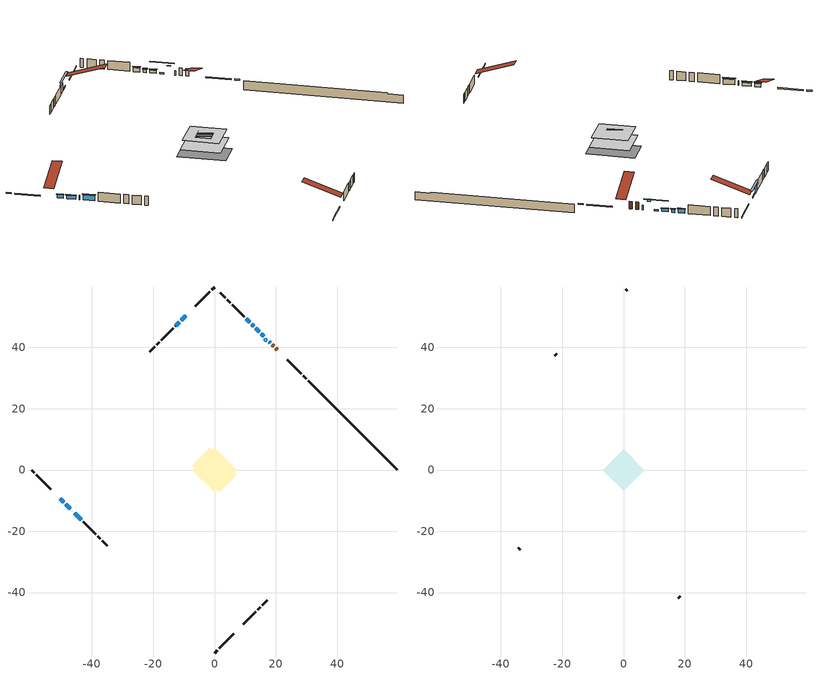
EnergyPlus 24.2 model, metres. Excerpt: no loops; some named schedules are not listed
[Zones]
conditioned space
 floor adiabatic (AdiabaticFloorConstruction): -7.29,0 0,7.29 7.29,0 0,-7.29 z0.61
 floor foundation (Slab1 construction): -7.29,1.62 -1.62,7.29 7.29,-1.62 1.62,-7.29 z-1.83
 wall outside (RimJoist1 construction): 0,-59.74 0.97,-58.77 / -59.74,0 -58.77,-0.97 / 0,59.74 -0.97,58.77 / 29.91,29.83 28.94,30.8 z0.61:0.91
 wall outside (RimJoist2 construction): 1.63,-58.11 6.24,-53.5 / -58.11,-1.63 -53.5,-6.24 / -1.63,58.11 -6.24,53.5 / 28.28,31.45 23.68,36.06 z0.61:0.91
 wall outside (AdiabaticWallConstruction 1): 20.5,39.24 20,39.74 / 19.34,40.4 18.77,40.96 z0.61:2.64
 wall outside (AdiabaticWallConstruction): 18.12,41.62 17.94,41.8 / -46.35,-13.38 -46.28,-13.45 z0.61:1.83; 16,43.74 15.24,44.49 / -9.41,50.32 -10.93,48.81 z0.61:1.02; 14.59,45.15 13.44,46.3 z0.61:1.42; 12.78,46.95 12.21,47.53 z0.61:1.43; 11.55,48.19 10.4,49.34 z0.61:1.73; -11.58,48.16 -12.73,47.01 z0.61:2.64; -50.32,-9.41 -49.28,-10.46 / -48.63,-11.11 -47.01,-12.73 z0.61:1.53; -45.63,-14.11 -43.47,-16.27 z0.61:2.08
 wall outside (Wall1 construction): 9.41,-50.32 13.42,-46.32 / -42.82,-16.92 -38.82,-20.92 / -13.39,46.35 -17.39,42.35 / 9.75,49.99 5.74,53.99 z0.61:3.05
 wall outside (Wall2 construction): 14.07,-45.67 14.92,-44.82 / -38.16,-21.58 -37.31,-22.42 / -18.05,41.69 -18.89,40.85 / 5.09,54.65 4.24,55.5 z0.61:3.05
 wall outside (Wall3 construction): 15.57,-44.16 17.23,-42.51 / -36.66,-23.08 -35,-24.74 / -19.55,40.19 -21.2,38.54 / 3.59,56.15 1.93,57.81 z0.61:3.05
 wall foundation (FoundationWall1 construction): 30.57,29.17,-1.83 30.57,29.17,0.61 56.82,2.92,0.61 56.82,2.92,0.3 59.74,0,0.3 59.74,0,-1.83
 window (WindowConstruction 7): 18.12,41.62 17.94,41.8 z0.61:1.83
 window (WindowConstruction 9): 16,43.74 15.25,44.49 z0.61:1.02
 window (WindowConstruction 10): -9.41,50.32 -10.93,48.81 z0.61:1.02
 window (WindowConstruction): 14.59,45.15 13.44,46.3 z0.61:1.42
 window (WindowConstruction 1): 12.78,46.96 12.21,47.53 z0.61:1.42
 window (WindowConstruction 2): 11.55,48.19 10.4,49.34 z0.61:1.73
 window (WindowConstruction 3): -11.58,48.16 -12.73,47.01 z0.61:2.64
 window (WindowConstruction 4): -50.32,-9.41 -49.28,-10.46 z0.61:1.52
 window (WindowConstruction 5): -48.63,-11.11 -47.01,-12.73 z0.61:1.52
 window (WindowConstruction 8): -46.35,-13.39 -46.29,-13.45 z0.61:1.83
 window (WindowConstruction 6): -45.63,-14.11 -43.47,-16.26 z0.61:2.08
 door (Door): 20.5,39.24 20,39.74 z0.61:2.64
 door (Door 1): 19.34,40.4 18.78,40.96 z0.61:2.64
 ceiling adiabatic (AdiabaticFloorConstruction): 0,-7.29 7.29,0 0,7.29 -7.29,0 z0.61
 roof outside (AdiabaticRoofConstruction): 16.66,43.08,3.05 16.07,42.49,3.33 16.69,41.86,3.33 17.28,42.46,3.05
 skylight (SkylightConstruction): 16.66,43.08,3.05 16.07,42.49,3.33 16.69,41.87,3.33 17.28,42.46,3.05
attic - vented
 floor to conditioned space (Floor1 construction Reversed): -6.7,0 0,6.7 6.7,0 0,-6.7 z3.05
 floor to conditioned space (Floor2 construction Reversed): -2.82,0 0,2.82 2.82,0 0,-2.82 z3.05
 wall outside (Wall5 construction): 17.89,-41.85 18.5,-41.24 / -34.35,-25.39 -33.73,-26.01 / -21.86,37.88 -22.48,37.26 / 1.27,58.46 0.66,59.08 z0.61:3.05
 roof outside (Roof1 construction): 8.76,-50.98,3.05 1.68,-43.9,6.39 -0.19,-45.77,6.39 6.89,-52.85,3.05; -50.98,-8.76,3.05 -43.9,-1.68,6.39 -45.77,0.19,6.39 -52.85,-6.89,3.05; -8.76,50.98,3.05 -1.68,43.9,6.39 0.19,45.77,6.39 -6.89,52.85,3.05; 21.15,38.58,3.05 14.07,31.5,6.39 15.94,29.64,6.39 23.02,36.72,3.05
shading: 13.38,46.36 17.87,41.87 18.16,42.16 13.67,46.65 z3.65; -12.79,46.95 -7.55,52.19 -7.84,52.48 -13.08,47.24 z3.65; 13.3,46.44 14.73,45.01 15.02,45.3 13.59,46.73 z1.62; 12.07,47.67 12.93,46.81 13.22,47.1 12.36,47.96 z1.62; 10.26,49.48 11.69,48.05 11.98,48.34 10.55,49.77 z1.93; -12.87,46.87 -11.44,48.3 -11.73,48.59 -13.16,47.16 z2.84; -49.14,-10.6 -50.47,-9.27 -50.76,-9.56 -49.43,-10.89 z1.73; -46.87,-12.87 -48.77,-10.97 -49.06,-11.26 -47.16,-13.16 z1.73; -43.33,-16.41 -45.77,-13.97 -46.06,-14.26 -43.62,-16.7 z2.28
[Building]
Building 1: Terrain=Suburbs
[Site:Location]
Edmonton Intl AP_AB: Latitude {deg}=53.31; Longitude {deg}=-113.58; Time Zone {hr}=-7; Elevation {m}=723; Keep Site Location Information=Yes
[Site:GroundTemperature:Shallow]
-1.56185, -3.61833, -3.78302, -2.80711, 1.11059, 5.01004, 8.39065, 10.5322, 10.7141, 8.97234, 5.67794, 1.89811
[Site:WaterMainsTemperature]
Calculation Method=Schedule; Temperature Schedule=mains temperature schedule
[Material] Roughness=Rough; Thermal Absorptance=0.9
Name | Thickness {m} | Conductivity {W/m-K} | Density {kg/m3} | Specific Heat {J/kg-K} | Solar Absorptance | Visible Absorptance
asphalt or fiberglass shingles | 0.00635 | 0.162714 | 1121.4 | 1465.45 | 0.4 | 0.4
asphalt or fiberglass shingles 1 | 0.00635 | 0.162714 | 1121.4 | 1465.45 | 0.7 | 0.7
ceiling loosefill ins | 0.169333 | 0.0480833 | 16.02 | 1046.75 | 0.7 | 0.7
ceiling stud and cavity | 0.1397 | 0.103035 | 65.682 | 1177.47 | 0.7 | 0.7
ceiling stud and cavity 1 | 0.0889 | 7.21176 | 20.9862 | 1087.66 | 0.7 | 0.7
concrete 4.0 in. | 0.1016 | 1.803125 | 2242.8 | 837.4 | 0.7 | 0.7
concrete 8.0 in. | 0.2032 | 1.803125 | 2242.8 | 837.4 | 0.7 | 0.7
door material | 0.04445 | 0.188738 | 512.64 | 1214.23 | 0.7 | 0.7
exterior vertical ins | 0.0460229 | 0.029427 | 32.04 | 1214.23 | 0.7 | 0.7
floor covering | 0.0127 | 0.0433444 | 54.468 | 1339.84 | 0.6 | 0.6
floor rigid ins; roof rigid ins; wall rigid ins | 0.512978 | 0.029427 | 32.04 | 1214.23 | 0.7 | 0.7
floor stud and cavity | 0.1397 | 1.75129 | 37.0049 | 1207.88 | 0.7 | 0.7
furniture material conditioned space 1 | 0.1524 | 0.115458 | 640.8 | 1214.23 | 0.6 | 0.6
gypsum board | 0.0127 | 0.160291 | 801 | 837.4 | 0.6 | 0.6
gypsum board 1 | 0.00254 | 0.160291 | 801 | 837.4 | 0.6 | 0.6
gypsum board 2 | 0.0127 | 0.160291 | 801 | 837.4 | 0.7 | 0.7
osb sheathing 0.5 in. | 0.0127 | 0.115458 | 512.64 | 1214.23 | 0.7 | 0.7
osb sheathing 0.75 in. | 0.01905 | 0.115458 | 512.64 | 1214.23 | 0.7 | 0.7
osb sheathing 2.0 in. | 0.0508 | 0.115458 | 512.64 | 1214.23 | 0.7 | 0.7
rim joist rigid ins | 0.051816 | 0.029427 | 32.04 | 1214.23 | 0.7 | 0.7
rim joist stud and cavity | 0.0508 | 0.0357683 | 125.044 | 1163.47 | 0.6 | 0.6
rim joist stud and cavity 1 | 0.0508 | 0.0314757 | 125.044 | 1163.47 | 0.6 | 0.6
roof stud and cavity | 0.18415 | 1.78685 | 37.0049 | 1207.88 | 0.6 | 0.6
wall stud and cavity | 0.1397 | 0.101197 | 139.0536 | 1170.24 | 0.7 | 0.7
wall stud and cavity 1 | 0.1397 | 0.0902599 | 139.0536 | 1170.24 | 0.7 | 0.7
wall stud and cavity 2 | 0.1397 | 0.111431 | 139.0536 | 1170.24 | 0.7 | 0.7
wall stud and cavity 3 | 0.0889 | 6.1454 | 50.32683 | 1063.81 | 0.6 | 0.6
wall stud and cavity 4 | 0.0889 | 0.380278 | 52.3479 | 1209.89 | 0.7 | 0.7
wall stud and cavity 5 | 0.0889 | 0.391764 | 83.0341 | 1211.67 | 0.7 | 0.7
wood siding | 0.0254 | 0.102417 | 544.68 | 1172.36 | 0.4 | 0.4
wood siding 1 | 0.00254 | 0.102417 | 544.68 | 1172.36 | 0.4 | 0.4
wood siding 2; wood siding 3; wood siding 4 | 0.0254 | 0.102417 | 544.68 | 1172.36 | 0.7 | 0.7
[WindowMaterial:SimpleGlazingSystem]
Name | U-Factor {W/m2-K} | Solar Heat Gain Coefficient
SkylightMaterial | 2.75931 | 0.6108
WindowMaterial | 4.27326 | 0.54
WindowMaterial 1 | 4.49811 | 0.52
WindowMaterial 2 | 3.93088 | 0.56
WindowMaterial 3 | 4.28803 | 0.68
WindowMaterial 4 | 4.158 | 0.55
WindowMaterial 5 | 4.06318 | 0.55
WindowMaterial 6 | 3.296079 | 0.7
WindowMaterial 7 | 5.1119 | 0.64
WindowMaterial 8 | 3.276206 | 0.41
WindowMaterial 9 | 5.56785 | 0.48
[Construction]
AdiabaticFloorConstruction: floor stud and cavity, floor rigid ins, osb sheathing 0.75 in., floor covering
AdiabaticRoofConstruction: asphalt or fiberglass shingles 1, roof rigid ins, osb sheathing 0.75 in., roof stud and cavity
AdiabaticWallConstruction: wood siding 3, wall rigid ins, wall stud and cavity 4, gypsum board
AdiabaticWallConstruction 1: wood siding 4, wall rigid ins, wall stud and cavity 4, gypsum board
Door; Door 1: door material
Floor1 construction Reversed: gypsum board, ceiling stud and cavity, ceiling loosefill ins
Floor2 construction Reversed: gypsum board 1, ceiling stud and cavity 1
FoundationWall1 construction: concrete 8.0 in., gypsum board 2
furniture construction conditioned space 1: furniture material conditioned space 1
PartitionWallConstruction: gypsum board, wall stud and cavity 5, gypsum board
RimJoist1 construction: wood siding 2, rim joist rigid ins, osb sheathing 2.0 in., rim joist stud and cavity
RimJoist2 construction: wood siding 2, osb sheathing 2.0 in., rim joist stud and cavity 1
Roof1 construction: asphalt or fiberglass shingles
SkylightConstruction: SkylightMaterial
Slab1 construction: concrete 4.0 in.
Wall1 construction: wood siding, osb sheathing 0.5 in., wall stud and cavity, gypsum board
Wall2 construction: wood siding, osb sheathing 0.5 in., wall stud and cavity 1, gypsum board
Wall3 construction: wood siding, osb sheathing 0.5 in., wall stud and cavity 2, gypsum board
Wall5 construction: wood siding 1, wall stud and cavity 3
WindowConstruction: WindowMaterial
WindowConstruction 1: WindowMaterial 1
WindowConstruction 10; WindowConstruction 9: WindowMaterial 9
WindowConstruction 2: WindowMaterial 2
WindowConstruction 3: WindowMaterial 3
WindowConstruction 4: WindowMaterial 4
WindowConstruction 5: WindowMaterial 5
WindowConstruction 6: WindowMaterial 6
WindowConstruction 7: WindowMaterial 7
WindowConstruction 8: WindowMaterial 8
[Zone] Multiplier=1; Part of Total Floor Area=Yes
Name | Volume {m3}
attic - vented | 57.8607
conditioned space | 529.3
[Space]
Name | Zone | Volume {m3}
attic - vented 1 | attic - vented | 57.8607
conditioned space 1 | conditioned space | 529.3
[ZoneInfiltration:EffectiveLeakageArea]
infil attic - vented 1: Zone or Space=attic - vented 1; Schedule=Always On Discrete; Effective Air Leakage Area {cm2}=3674.58; Stack Coefficient=0.000401658; Wind Coefficient=1.35409e-05
[ZoneMixing]
whole house fan mix: Zone or Space=attic - vented; Schedule=Always On Continuous; Design Flow Rate Calculation Method=Flow/Zone; Design Flow Rate {m3/s}=0; Source Zone or Space=conditioned space
[SurfaceProperty:ExposedFoundationPerimeter]
Slab1: Exposed Perimeter Calculation Method=TotalExposedPerimeter; Total Exposed Perimeter {m}=41.251
[InternalMass] Zone or ZoneList=conditioned space; Space or SpaceList=conditioned space 1
Name | Construction | Surface Area {m2}
furniture mass conditioned space 1 | furniture construction conditioned space 1 | 83.008
partition wall mass | PartitionWallConstruction | 207.52
[Lights]
interior lighting: Zone or ZoneList or Space or SpaceList=conditioned space 1; Schedule=interior lighting schedule; Design Level Calculation Method=LightingLevel; Lighting Level {W}=343.2; Return Air Fraction=0; Fraction Radiant=0.6; Fraction Visible=0.2; Fraction Replaceable=1
[People]
occupants: Zone or ZoneList or Space or SpaceList=conditioned space 1; Number of People Schedule=occupants schedule; Number of People Calculation Method=People; Number of People=3; Fraction Radiant=0.314171; Sensible Heat Fraction=0.56303; Activity Level Schedule=occupants activity schedule; Carbon Dioxide Generation Rate {m3/s-W}=0; Enable ASHRAE 55 Comfort Warnings=No; Mean Radiant Temperature Calculation Type=EnclosureAveraged
[ElectricEquipment] Zone or ZoneList or Space or SpaceList=conditioned space 1; Design Level Calculation Method=EquipmentLevel
Name | Schedule | Design Level {W} | Fraction Latent | Fraction Radiant | Fraction Lost
clothes dryer | clothes dryer schedule | 140.772 | 0.015 | 0.081 | 0.85
clothes washer | clothes washer schedule | 32.1985 | 0.03 | 0.162 | 0.7
cooking range | cooking range schedule | 215.147 | 0.08 | 0.432 | 0.2
dishwasher | dishwasher schedule | 66.8632 | 0.3 | 0.18 | 0.4
fridge | fridge schedule | 72.9452 | 0 | 0.6 | 0
mech vent bath fan 0 | mech vent bath fan 0 schedule | 50.2 | 0 | 0 | 1
mech vent bath fan 1 | mech vent bath fan 1 schedule | 50.2 | 0 | 0 | 1
mech vent house fan | mech vent house fan schedule | 0 | 0 | 0 | 1
mech vent house fan cfis | mech vent house fan cfis schedule | 0 | 0 | 0 | 0
mech vent range fan 0 | mech vent range fan 0 schedule | 57 | 0 | 0 | 1
misc plug loads | misc plug loads schedule | 494.7 | 0.045 | 0.513 | 0.1
whole house fan | Always On Discrete | 0 | 0 | 0 | 1
[OtherEquipment] Zone or ZoneList or Space or SpaceList=conditioned space 1; Design Level Calculation Method=EquipmentLevel
Name | Fuel Type | Schedule | Design Level {W} | Fraction Latent | Fraction Radiant | Fraction Lost
clothes dryer 1 | Electricity | clothes dryer schedule | 0 | 0.015 | 0.081 | 0.85
cooking range 1 | Electricity | cooking range schedule | 0 | 0.08 | 0.432 | 0.2
general water use latent | None | general water use schedule | 62.594 | 1 | 0 | 0
general water use sensible | None | general water use schedule | -61.6891 | 0 | 0.6 | 0
mech vent house fan latent load | None | Always On Discrete | 0 | 1 | 0 | 0
mech vent house fan sensible load | None | Always On Discrete | 0 | 0 | 0 | 0
water heater energy adjustment1 | NaturalGas | Always On Discrete | 0.01 | 0 | 0 | 1
[ZoneInfiltration:DesignFlowRate] Zone or ZoneList or Space or SpaceList=conditioned space 1; Schedule=Always On Discrete; Design Flow Rate Calculation Method=Flow/Zone; Design Flow Rate {m3/s}=0
infil flow; natural vent flow; whole house fan flow
[Foundation:Kiva]
Foundation Kiva 1: Initial Indoor Air Temperature {C}=18; Wall Height Above Grade {m}=0.609996; Wall Depth Below Slab {m}=0.2032; Custom Block Material Name 1=exterior vertical ins; Custom Block Depth 1 {m}=2.43998; Custom Block X Position 1 {m}=0.2159; Custom Block Z Position 1 {m}=0
[Foundation:Kiva:Settings]
Soil Conductivity {W/m-K}=0.849921; Soil Density {kg/m3}=1842.3; Soil Specific Heat {J/kg-K}=418.7; Ground Solar Absorptivity=0.9; Ground Thermal Absorptivity=0.9; Ground Surface Roughness {m}=0.03; Far-Field Width {m}=40; Deep-Ground Boundary Condition=ZeroFlux; Deep-Ground Depth {m}=40; Minimum Cell Dimension {m}=0.2; Maximum Cell Growth Coefficient=3; Simulation Timestep=Timestep
[Exterior:Lights]
exterior lighting: Schedule=exterior lighting schedule; Design Level {W}=75.6
[Schedule:Constant]
Name | Hourly Value
Always On Continuous; mech vent house fan schedule; mech vent house fan cfis schedule; Always On Discrete | 1
occupants activity schedule | 117.228
fridge schedule | 0
[Schedule:Week:Daily]
interior lighting schedule Week Rule - Jan1-Jan27: interior lighting schedule day, interior lighting schedule day, interior lighting schedule day, interior lighting schedule day, interior lighting schedule day, interior lighting schedule day, interior lighting schedule day, interior lighting schedule default day, interior lighting schedule default day, interior lighting schedule default day, interior lighting schedule default day, interior lighting schedule default day
interior lighting schedule Week Rule - Jan28-Feb3: interior lighting schedule day, interior lighting schedule day, interior lighting schedule day, interior lighting schedule day, interior lighting schedule day 1, interior lighting schedule day 1, interior lighting schedule day 1, interior lighting schedule default day, interior lighting schedule default day, interior lighting schedule default day, interior lighting schedule default day, interior lighting schedule default day
interior lighting schedule Week Rule - Feb4-Feb24: interior lighting schedule day 1, interior lighting schedule day 1, interior lighting schedule day 1, interior lighting schedule day 1, interior lighting schedule day 1, interior lighting schedule day 1, interior lighting schedule day 1, interior lighting schedule default day, interior lighting schedule default day, interior lighting schedule default day, interior lighting schedule default day, interior lighting schedule default day
interior lighting schedule Week Rule - Feb25-Mar3: interior lighting schedule day 1, interior lighting schedule day 1, interior lighting schedule day 1, interior lighting schedule day 1, interior lighting schedule day 2, interior lighting schedule day 2, interior lighting schedule day 2, interior lighting schedule default day, interior lighting schedule default day, interior lighting schedule default day, interior lighting schedule default day, interior lighting schedule default day
interior lighting schedule Week Rule - Mar4-Mar31: interior lighting schedule day 2, interior lighting schedule day 2, interior lighting schedule day 2, interior lighting schedule day 2, interior lighting schedule day 2, interior lighting schedule day 2, interior lighting schedule day 2, interior lighting schedule default day, interior lighting schedule default day, interior lighting schedule default day, interior lighting schedule default day, interior lighting schedule default day
interior lighting schedule Week Rule - Apr1-Apr28: interior lighting schedule day 3, interior lighting schedule day 3, interior lighting schedule day 3, interior lighting schedule day 3, interior lighting schedule day 3, interior lighting schedule day 3, interior lighting schedule day 3, interior lighting schedule default day, interior lighting schedule default day, interior lighting schedule default day, interior lighting schedule default day, interior lighting schedule default day
interior lighting schedule Week Rule - Apr29-May5: interior lighting schedule day 3, interior lighting schedule day 3, interior lighting schedule day 4, interior lighting schedule day 4, interior lighting schedule day 4, interior lighting schedule day 4, interior lighting schedule day 4, interior lighting schedule default day, interior lighting schedule default day, interior lighting schedule default day, interior lighting schedule default day, interior lighting schedule default day
interior lighting schedule Week Rule - May6-May26: interior lighting schedule day 4, interior lighting schedule day 4, interior lighting schedule day 4, interior lighting schedule day 4, interior lighting schedule day 4, interior lighting schedule day 4, interior lighting schedule day 4, interior lighting schedule default day, interior lighting schedule default day, interior lighting schedule default day, interior lighting schedule default day, interior lighting schedule default day
interior lighting schedule Week Rule - May27-Jun2: interior lighting schedule day 4, interior lighting schedule day 4, interior lighting schedule day 4, interior lighting schedule day 4, interior lighting schedule day 4, interior lighting schedule day 5, interior lighting schedule day 5, interior lighting schedule default day, interior lighting schedule default day, interior lighting schedule default day, interior lighting schedule default day, interior lighting schedule default day
interior lighting schedule Week Rule - Jun3-Jun30: interior lighting schedule day 5, interior lighting schedule day 5, interior lighting schedule day 5, interior lighting schedule day 5, interior lighting schedule day 5, interior lighting schedule day 5, interior lighting schedule day 5, interior lighting schedule default day, interior lighting schedule default day, interior lighting schedule default day, interior lighting schedule default day, interior lighting schedule default day
interior lighting schedule Week Rule - Jul1-Jul28: interior lighting schedule day 6, interior lighting schedule day 6, interior lighting schedule day 6, interior lighting schedule day 6, interior lighting schedule day 6, interior lighting schedule day 6, interior lighting schedule day 6, interior lighting schedule default day, interior lighting schedule default day, interior lighting schedule default day, interior lighting schedule default day, interior lighting schedule default day
interior lighting schedule Week Rule - Jul29-Aug4: interior lighting schedule day 6, interior lighting schedule day 6, interior lighting schedule day 6, interior lighting schedule day 7, interior lighting schedule day 7, interior lighting schedule day 7, interior lighting schedule day 7, interior lighting schedule default day, interior lighting schedule default day, interior lighting schedule default day, interior lighting schedule default day, interior lighting schedule default day
interior lighting schedule Week Rule - Aug5-Aug25: interior lighting schedule day 7, interior lighting schedule day 7, interior lighting schedule day 7, interior lighting schedule day 7, interior lighting schedule day 7, interior lighting schedule day 7, interior lighting schedule day 7, interior lighting schedule default day, interior lighting schedule default day, interior lighting schedule default day, interior lighting schedule default day, interior lighting schedule default day
interior lighting schedule Week Rule - Aug26-Sep1: interior lighting schedule day 7, interior lighting schedule day 7, interior lighting schedule day 7, interior lighting schedule day 7, interior lighting schedule day 7, interior lighting schedule day 7, interior lighting schedule day 8, interior lighting schedule default day, interior lighting schedule default day, interior lighting schedule default day, interior lighting schedule default day, interior lighting schedule default day
interior lighting schedule Week Rule - Sep2-Sep29: interior lighting schedule day 8, interior lighting schedule day 8, interior lighting schedule day 8, interior lighting schedule day 8, interior lighting schedule day 8, interior lighting schedule day 8, interior lighting schedule day 8, interior lighting schedule default day, interior lighting schedule default day, interior lighting schedule default day, interior lighting schedule default day, interior lighting schedule default day
interior lighting schedule Week Rule - Sep30-Oct6: interior lighting schedule day 8, interior lighting schedule day 9, interior lighting schedule day 9, interior lighting schedule day 9, interior lighting schedule day 9, interior lighting schedule day 9, interior lighting schedule day 9, interior lighting schedule default day, interior lighting schedule default day, interior lighting schedule default day, interior lighting schedule default day, interior lighting schedule default day
interior lighting schedule Week Rule - Oct7-Oct27: interior lighting schedule day 9, interior lighting schedule day 9, interior lighting schedule day 9, interior lighting schedule day 9, interior lighting schedule day 9, interior lighting schedule day 9, interior lighting schedule day 9, interior lighting schedule default day, interior lighting schedule default day, interior lighting schedule default day, interior lighting schedule default day, interior lighting schedule default day
interior lighting schedule Week Rule - Oct28-Nov3: interior lighting schedule day 9, interior lighting schedule day 9, interior lighting schedule day 9, interior lighting schedule day 9, interior lighting schedule day 10, interior lighting schedule day 10, interior lighting schedule day 10, interior lighting schedule default day, interior lighting schedule default day, interior lighting schedule default day, interior lighting schedule default day, interior lighting schedule default day
interior lighting schedule Week Rule - Nov4-Nov24: interior lighting schedule day 10, interior lighting schedule day 10, interior lighting schedule day 10, interior lighting schedule day 10, interior lighting schedule day 10, interior lighting schedule day 10, interior lighting schedule day 10, interior lighting schedule default day, interior lighting schedule default day, interior lighting schedule default day, interior lighting schedule default day, interior lighting schedule default day
interior lighting schedule Week Rule - Nov25-Dec1: interior lighting schedule day 10, interior lighting schedule day 10, interior lighting schedule day 10, interior lighting schedule day 10, interior lighting schedule day 10, interior lighting schedule day 10, interior lighting schedule day 11, interior lighting schedule default day, interior lighting schedule default day, interior lighting schedule default day, interior lighting schedule default day, interior lighting schedule default day
interior lighting schedule Week Rule - Dec2-Dec31: interior lighting schedule day 11, interior lighting schedule day 11, interior lighting schedule day 11, interior lighting schedule day 11, interior lighting schedule day 11, interior lighting schedule day 11, interior lighting schedule day 11, interior lighting schedule default day, interior lighting schedule default day, interior lighting schedule default day, interior lighting schedule default day, interior lighting schedule default day
occupants schedule Week Rule - Jan1-Dec31: occupants schedule day, occupants schedule day, occupants schedule day, occupants schedule day, occupants schedule day, occupants schedule day, occupants schedule day, occupants schedule default day, occupants schedule default day, occupants schedule default day, occupants schedule default day, occupants schedule default day
clothes dryer schedule Week Rule - Jan1-Dec31: clothes dryer schedule day, clothes dryer schedule day, clothes dryer schedule day, clothes dryer schedule day, clothes dryer schedule day, clothes dryer schedule day, clothes dryer schedule day, clothes dryer schedule default day, clothes dryer schedule default day, clothes dryer schedule default day, clothes dryer schedule default day, clothes dryer schedule default day
clothes washer schedule Week Rule - Jan1-Dec31: clothes washer schedule day, clothes washer schedule day, clothes washer schedule day, clothes washer schedule day, clothes washer schedule day, clothes washer schedule day, clothes washer schedule day, clothes washer schedule default day, clothes washer schedule default day, clothes washer schedule default day, clothes washer schedule default day, clothes washer schedule default day
cooking range schedule Week Rule - Jan1-Dec31: cooking range schedule day, cooking range schedule day, cooking range schedule day, cooking range schedule day, cooking range schedule day, cooking range schedule day, cooking range schedule day, cooking range schedule default day, cooking range schedule default day, cooking range schedule default day, cooking range schedule default day, cooking range schedule default day
dishwasher schedule Week Rule - Jan1-Dec31: dishwasher schedule day, dishwasher schedule day, dishwasher schedule day, dishwasher schedule day, dishwasher schedule day, dishwasher schedule day, dishwasher schedule day, dishwasher schedule default day, dishwasher schedule default day, dishwasher schedule default day, dishwasher schedule default day, dishwasher schedule default day
mech vent bath fan 0 schedule Week Rule - Jan1-Dec31: mech vent bath fan 0 schedule day, mech vent bath fan 0 schedule day, mech vent bath fan 0 schedule day, mech vent bath fan 0 schedule day, mech vent bath fan 0 schedule day, mech vent bath fan 0 schedule day, mech vent bath fan 0 schedule day, mech vent bath fan 0 schedule default day, mech vent bath fan 0 schedule default day, mech vent bath fan 0 schedule default day, mech vent bath fan 0 schedule default day, mech vent bath fan 0 schedule default day
mech vent bath fan 1 schedule Week Rule - Jan1-Dec31: mech vent bath fan 1 schedule day, mech vent bath fan 1 schedule day, mech vent bath fan 1 schedule day, mech vent bath fan 1 schedule day, mech vent bath fan 1 schedule day, mech vent bath fan 1 schedule day, mech vent bath fan 1 schedule day, mech vent bath fan 1 schedule default day, mech vent bath fan 1 schedule default day, mech vent bath fan 1 schedule default day, mech vent bath fan 1 schedule default day, mech vent bath fan 1 schedule default day
mech vent range fan 0 schedule Week Rule - Jan1-Dec31: mech vent range fan 0 schedule day, mech vent range fan 0 schedule day, mech vent range fan 0 schedule day, mech vent range fan 0 schedule day, mech vent range fan 0 schedule day, mech vent range fan 0 schedule day, mech vent range fan 0 schedule day, mech vent range fan 0 schedule default day, mech vent range fan 0 schedule default day, mech vent range fan 0 schedule default day, mech vent range fan 0 schedule default day, mech vent range fan 0 schedule default day
misc plug loads schedule Week Rule - Jan1-Dec31: misc plug loads schedule day, misc plug loads schedule day, misc plug loads schedule day, misc plug loads schedule day, misc plug loads schedule day, misc plug loads schedule day, misc plug loads schedule day, misc plug loads schedule default day, misc plug loads schedule default day, misc plug loads schedule default day, misc plug loads schedule default day, misc plug loads schedule default day
general water use schedule Week Rule - Jan1-Dec31: general water use schedule day, general water use schedule day, general water use schedule day, general water use schedule day, general water use schedule day, general water use schedule day, general water use schedule day, general water use schedule default day, general water use schedule default day, general water use schedule default day, general water use schedule default day, general water use schedule default day
exterior lighting schedule Week Rule - Jan1-Jan27: exterior lighting schedule day, exterior lighting schedule day, exterior lighting schedule day, exterior lighting schedule day, exterior lighting schedule day, exterior lighting schedule day, exterior lighting schedule day, exterior lighting schedule default day, exterior lighting schedule default day, exterior lighting schedule default day, exterior lighting schedule default day, exterior lighting schedule default day
exterior lighting schedule Week Rule - Jan28-Feb3: exterior lighting schedule day, exterior lighting schedule day, exterior lighting schedule day, exterior lighting schedule day, exterior lighting schedule day 1, exterior lighting schedule day 1, exterior lighting schedule day 1, exterior lighting schedule default day, exterior lighting schedule default day, exterior lighting schedule default day, exterior lighting schedule default day, exterior lighting schedule default day
exterior lighting schedule Week Rule - Feb4-Feb24: exterior lighting schedule day 1, exterior lighting schedule day 1, exterior lighting schedule day 1, exterior lighting schedule day 1, exterior lighting schedule day 1, exterior lighting schedule day 1, exterior lighting schedule day 1, exterior lighting schedule default day, exterior lighting schedule default day, exterior lighting schedule default day, exterior lighting schedule default day, exterior lighting schedule default day
exterior lighting schedule Week Rule - Feb25-Mar3: exterior lighting schedule day 1, exterior lighting schedule day 1, exterior lighting schedule day 1, exterior lighting schedule day 1, exterior lighting schedule day 2, exterior lighting schedule day 2, exterior lighting schedule day 2, exterior lighting schedule default day, exterior lighting schedule default day, exterior lighting schedule default day, exterior lighting schedule default day, exterior lighting schedule default day
exterior lighting schedule Week Rule - Mar4-Mar31: exterior lighting schedule day 2, exterior lighting schedule day 2, exterior lighting schedule day 2, exterior lighting schedule day 2, exterior lighting schedule day 2, exterior lighting schedule day 2, exterior lighting schedule day 2, exterior lighting schedule default day, exterior lighting schedule default day, exterior lighting schedule default day, exterior lighting schedule default day, exterior lighting schedule default day
exterior lighting schedule Week Rule - Apr1-Apr28: exterior lighting schedule day 3, exterior lighting schedule day 3, exterior lighting schedule day 3, exterior lighting schedule day 3, exterior lighting schedule day 3, exterior lighting schedule day 3, exterior lighting schedule day 3, exterior lighting schedule default day, exterior lighting schedule default day, exterior lighting schedule default day, exterior lighting schedule default day, exterior lighting schedule default day
exterior lighting schedule Week Rule - Apr29-May5: exterior lighting schedule day 3, exterior lighting schedule day 3, exterior lighting schedule day 4, exterior lighting schedule day 4, exterior lighting schedule day 4, exterior lighting schedule day 4, exterior lighting schedule day 4, exterior lighting schedule default day, exterior lighting schedule default day, exterior lighting schedule default day, exterior lighting schedule default day, exterior lighting schedule default day
exterior lighting schedule Week Rule - May6-May26: exterior lighting schedule day 4, exterior lighting schedule day 4, exterior lighting schedule day 4, exterior lighting schedule day 4, exterior lighting schedule day 4, exterior lighting schedule day 4, exterior lighting schedule day 4, exterior lighting schedule default day, exterior lighting schedule default day, exterior lighting schedule default day, exterior lighting schedule default day, exterior lighting schedule default day
exterior lighting schedule Week Rule - May27-Jun2: exterior lighting schedule day 4, exterior lighting schedule day 4, exterior lighting schedule day 4, exterior lighting schedule day 4, exterior lighting schedule day 4, exterior lighting schedule day 5, exterior lighting schedule day 5, exterior lighting schedule default day, exterior lighting schedule default day, exterior lighting schedule default day, exterior lighting schedule default day, exterior lighting schedule default day
exterior lighting schedule Week Rule - Jun3-Jun30: exterior lighting schedule day 5, exterior lighting schedule day 5, exterior lighting schedule day 5, exterior lighting schedule day 5, exterior lighting schedule day 5, exterior lighting schedule day 5, exterior lighting schedule day 5, exterior lighting schedule default day, exterior lighting schedule default day, exterior lighting schedule default day, exterior lighting schedule default day, exterior lighting schedule default day
exterior lighting schedule Week Rule - Jul1-Jul28: exterior lighting schedule day 6, exterior lighting schedule day 6, exterior lighting schedule day 6, exterior lighting schedule day 6, exterior lighting schedule day 6, exterior lighting schedule day 6, exterior lighting schedule day 6, exterior lighting schedule default day, exterior lighting schedule default day, exterior lighting schedule default day, exterior lighting schedule default day, exterior lighting schedule default day
exterior lighting schedule Week Rule - Jul29-Aug4: exterior lighting schedule day 6, exterior lighting schedule day 6, exterior lighting schedule day 6, exterior lighting schedule day 7, exterior lighting schedule day 7, exterior lighting schedule day 7, exterior lighting schedule day 7, exterior lighting schedule default day, exterior lighting schedule default day, exterior lighting schedule default day, exterior lighting schedule default day, exterior lighting schedule default day
[Schedule:Year]
interior lighting schedule: interior lighting schedule Week Rule - Jan1-Jan27, 1, 1, 1, 27, interior lighting schedule Week Rule - Jan28-Feb3, 1, 28, 2, 3, interior lighting schedule Week Rule - Feb4-Feb24, 2, 4, 2, 24, interior lighting schedule Week Rule - Feb25-Mar3, 2, 25, 3, 3, interior lighting schedule Week Rule - Mar4-Mar31, 3, 4, 3, 31, interior lighting schedule Week Rule - Apr1-Apr28, 4, 1, 4, 28, interior lighting schedule Week Rule - Apr29-May5, 4, 29, 5, 5, interior lighting schedule Week Rule - May6-May26, 5, 6, 5, 26, interior lighting schedule Week Rule - May27-Jun2, 5, 27, 6, 2, interior lighting schedule Week Rule - Jun3-Jun30, 6, 3, 6, 30, interior lighting schedule Week Rule - Jul1-Jul28, 7, 1, 7, 28, interior lighting schedule Week Rule - Jul29-Aug4, 7, 29, 8, 4, interior lighting schedule Week Rule - Aug5-Aug25, 8, 5, 8, 25, interior lighting schedule Week Rule - Aug26-Sep1, 8, 26, 9, 1, interior lighting schedule Week Rule - Sep2-Sep29, 9, 2, 9, 29, interior lighting schedule Week Rule - Sep30-Oct6, 9, 30, 10, 6, interior lighting schedule Week Rule - Oct7-Oct27, 10, 7, 10, 27, interior lighting schedule Week Rule - Oct28-Nov3, 10, 28, 11, 3, interior lighting schedule Week Rule - Nov4-Nov24, 11, 4, 11, 24, interior lighting schedule Week Rule - Nov25-Dec1, 11, 25, 12, 1, interior lighting schedule Week Rule - Dec2-Dec31, 12, 2, 12, 31
occupants schedule: occupants schedule Week Rule - Jan1-Dec31, 1, 1, 12, 31
clothes dryer schedule: clothes dryer schedule Week Rule - Jan1-Dec31, 1, 1, 12, 31
clothes washer schedule: clothes washer schedule Week Rule - Jan1-Dec31, 1, 1, 12, 31
cooking range schedule: cooking range schedule Week Rule - Jan1-Dec31, 1, 1, 12, 31
dishwasher schedule: dishwasher schedule Week Rule - Jan1-Dec31, 1, 1, 12, 31
mech vent bath fan 0 schedule: mech vent bath fan 0 schedule Week Rule - Jan1-Dec31, 1, 1, 12, 31
mech vent bath fan 1 schedule: mech vent bath fan 1 schedule Week Rule - Jan1-Dec31, 1, 1, 12, 31
mech vent range fan 0 schedule: mech vent range fan 0 schedule Week Rule - Jan1-Dec31, 1, 1, 12, 31
misc plug loads schedule: misc plug loads schedule Week Rule - Jan1-Dec31, 1, 1, 12, 31
general water use schedule: general water use schedule Week Rule - Jan1-Dec31, 1, 1, 12, 31
exterior lighting schedule: exterior lighting schedule Week Rule - Jan1-Jan27, 1, 1, 1, 27, exterior lighting schedule Week Rule - Jan28-Feb3, 1, 28, 2, 3, exterior lighting schedule Week Rule - Feb4-Feb24, 2, 4, 2, 24, exterior lighting schedule Week Rule - Feb25-Mar3, 2, 25, 3, 3, exterior lighting schedule Week Rule - Mar4-Mar31, 3, 4, 3, 31, exterior lighting schedule Week Rule - Apr1-Apr28, 4, 1, 4, 28, exterior lighting schedule Week Rule - Apr29-May5, 4, 29, 5, 5, exterior lighting schedule Week Rule - May6-May26, 5, 6, 5, 26, exterior lighting schedule Week Rule - May27-Jun2, 5, 27, 6, 2, exterior lighting schedule Week Rule - Jun3-Jun30, 6, 3, 6, 30, exterior lighting schedule Week Rule - Jul1-Jul28, 7, 1, 7, 28, exterior lighting schedule Week Rule - Jul29-Aug4, 7, 29, 8, 4, exterior lighting schedule Week Rule - Aug5-Aug25, 8, 5, 8, 25, exterior lighting schedule Week Rule - Aug26-Sep1, 8, 26, 9, 1, exterior lighting schedule Week Rule - Sep2-Sep29, 9, 2, 9, 29, exterior lighting schedule Week Rule - Sep30-Oct6, 9, 30, 10, 6, exterior lighting schedule Week Rule - Oct7-Oct27, 10, 7, 10, 27, exterior lighting schedule Week Rule - Oct28-Nov3, 10, 28, 11, 3, exterior lighting schedule Week Rule - Nov4-Nov24, 11, 4, 11, 24, exterior lighting schedule Week Rule - Nov25-Dec1, 11, 25, 12, 1, exterior lighting schedule Week Rule - Dec2-Dec31, 12, 2, 12, 31
[Schedule:Compact]
mains temperature schedule: Through: 01/01, For: AllDays, Until: 24:00, 3.97167, Through: 01/02, For: AllDays, Until: 24:00, 3.90778, Through: 01/03, For: AllDays, Until: 24:00, 3.84556, Through: 01/04, For: AllDays, Until: 24:00, 3.78389, Through: 01/05, For: AllDays, Until: 24:00, 3.72278, Through: 01/06, For: AllDays, Until: 24:00, 3.66278, Through: 01/07, For: AllDays, Until: 24:00, 3.60389, Through: 01/08, For: AllDays, Until: 24:00, 3.54556, Through: 01/09, For: AllDays, Until: 24:00, 3.48833, Through: 01/10, For: AllDays, Until: 24:00, 3.43167, Through: 01/11, For: AllDays, Until: 24:00, 3.37611, Through: 01/12, For: AllDays, Until: 24:00, 3.32167, Through: 01/13, For: AllDays, Until: 24:00, 3.26833, Through: 01/14, For: AllDays, Until: 24:00, 3.21556, Through: 01/15, For: AllDays, Until: 24:00, 3.16444, Through: 01/16, For: AllDays, Until: 24:00, 3.11389, Through: 01/17, For: AllDays, Until: 24:00, 3.06444, Through: 01/18, For: AllDays, Until: 24:00, 3.01611, Through: 01/19, For: AllDays, Until: 24:00, 2.96889, Through: 01/20, For: AllDays, Until: 24:00, 2.92278, Through: 01/21, For: AllDays, Until: 24:00, 2.87722, Through: 01/22, For: AllDays, Until: 24:00, 2.83333, Through: 01/23, For: AllDays, Until: 24:00, 2.79056, Through: 01/24, For: AllDays, Until: 24:00, 2.74889, Through: 01/25, For: AllDays, Until: 24:00, 2.70833, Through: 01/26, For: AllDays, Until: 24:00, 2.66889, Through: 01/27, For: AllDays, Until: 24:00, 2.63056, Through: 01/28, For: AllDays, Until: 24:00, 2.59333, Through: 01/29, For: AllDays, Until: 24:00, 2.55778, Through: 01/30, For: AllDays, Until: 24:00, 2.52278, Through: 01/31, For: AllDays, Until: 24:00, 2.48944, Through: 02/01, For: AllDays, Until: 24:00, 2.45722, Through: 02/02, For: AllDays, Until: 24:00, 2.42611, Through: 02/03, For: AllDays, Until: 24:00, 2.39667, Through: 02/04, For: AllDays, Until: 24:00, 2.36833, Through: 02/05, For: AllDays, Until: 24:00, 2.34111, Through: 02/06, For: AllDays, Until: 24:00, 2.315, Through: 02/07, For: AllDays, Until: 24:00, 2.29056, Through: 02/08, For: AllDays, Until: 24:00, 2.26722, Through: 02/09, For: AllDays, Until: 24:00, 2.245, Through: 02/10, For: AllDays, Until: 24:00, 2.22444, Through: 02/11, For: AllDays, Until: 24:00, 2.20444, Through: 02/12, For: AllDays, Until: 24:00, 2.18667, Through: 02/13, For: AllDays, Until: 24:00, 2.17, Through: 02/14, For: AllDays, Until: 24:00, 2.15444, Through: 02/15, For: AllDays, Until: 24:00, 2.14, Through: 02/16, For: AllDays, Until: 24:00, 2.12722, Through: 02/17, For: AllDays, Until: 24:00, 2.11556, Through: 02/18, For: AllDays, Until: 24:00, 2.10556, Through: 02/19, For: AllDays, Until: 24:00, 2.09667, Through: 02/20, For: AllDays, Until: 24:00, 2.08889, Through: 02/21, For: AllDays, Until: 24:00, 2.08278, Through: 02/22, For: AllDays, Until: 24:00, 2.07833, Through: 02/23, For: AllDays, Until: 24:00, 2.07444, Through: 02/24, For: AllDays, Until: 24:00, 2.07278, Through: 02/25, For: AllDays, Until: 24:00, 2.07167, Through: 02/26, For: AllDays, Until: 24:00, 2.07222, Through: 02/27, For: AllDays, Until: 24:00, 2.07444, Through: 02/28, For: AllDays, Until: 24:00, 2.07778, Through: 03/01, For: AllDays, Until: 24:00, 2.08222, Through: 03/02, For: AllDays, Until: 24:00, 2.08833, Through: 03/03, For: AllDays, Until: 24:00, 2.09556, Through: 03/04, For: AllDays, Until: 24:00, 2.10444, Through: 03/05, For: AllDays, Until: 24:00, 2.11444, Through: 03/06, For: AllDays, Until: 24:00, 2.12556, Through: 03/07, For: AllDays, Until: 24:00, 2.13833, Through: 03/08, For: AllDays, Until: 24:00, 2.15278, Through: 03/09, For: AllDays, Until: 24:00, 2.16778, Through: 03/10, For: AllDays, Until: 24:00, 2.18444, Through: 03/11, For: AllDays, Until: 24:00, 2.20278, Through: 03/12, For: AllDays, Until: 24:00, 2.22167, Through: 03/13, For: AllDays, Until: 24:00, 2.24278, Through: 03/14, For: AllDays, Until: 24:00, 2.26444, Through: 03/15, For: AllDays, Until: 24:00, 2.28778, Through: 03/16, For: AllDays, Until: 24:00, 2.31222, Through: 03/17, For: AllDays, Until: 24:00, 2.33778, Through: 03/18, For: AllDays, Until: 24:00, 2.365, Through: 03/19, For: AllDays, Until: 24:00, 2.39333, Through: 03/20, For: AllDays, Until: 24:00, 2.42278, Through: 03/21, For: AllDays, Until: 24:00, 2.45389, Through: 03/22, For: AllDays, Until: 24:00, 2.48611, Through: 03/23, For: AllDays, Until: 24:00, 2.51889, Through: 03/24, For: AllDays, Until: 24:00, 2.55389, Through: 03/25, For: AllDays, Until: 24:00, 2.58944, Through: 03/26, For: AllDays, Until: 24:00, 2.62611, Through: 03/27, For: AllDays, Until: 24:00, 2.66444, Through: 03/28, For: AllDays, Until: 24:00, 2.70389, Through: 03/29, For: AllDays, Until: 24:00, 2.74389, Through: 03/30, For: AllDays, Until: 24:00, 2.78556, Through: 03/31, For: AllDays, Until: 24:00, 2.82833, Through: 04/01, For: AllDays, Until: 24:00, 2.87222, Through: 04/02, For: AllDays, Until: 24:00, 2.91722, Through: 04/03, For: AllDays, Until: 24:00, 2.96333, Through: 04/04, For: AllDays, Until: 24:00, 3.01056, Through: 04/05, For: AllDays, Until: 24:00, 3.05889, Through: 04/06, For: AllDays, Until: 24:00, 3.10833, Through: 04/07, For: AllDays, Until: 24:00, 3.15833, Through: 04/08, For: AllDays, Until: 24:00, 3.21, Through: 04/09, For: AllDays, Until: 24:00, 3.26222, Through: 04/10, For: AllDays, Until: 24:00, 3.31556, Through: 04/11, For: AllDays, Until: 24:00, 3.37, Through: 04/12, For: AllDays, Until: 24:00, 3.42556, Through: 04/13, For: AllDays, Until: 24:00, 3.48167, Through: 04/14, For: AllDays, Until: 24:00, 3.53889, Through: 04/15, For: AllDays, Until: 24:00, 3.59722, Through: 04/16, For: AllDays, Until: 24:00, 3.65611, Through: 04/17, For: AllDays, Until: 24:00, 3.71611, Through: 04/18, For: AllDays, Until: 24:00, 3.77667, Through: 04/19, For: AllDays, Until: 24:00, 3.83833, Through: 04/20, For: AllDays, Until: 24:00, 3.90111, Through: 04/21, For: AllDays, Until: 24:00, 3.96444, Through: 04/22, For: AllDays, Until: 24:00, 4.02833, Through: 04/23, For: AllDays, Until: 24:00, 4.09333, Through: 04/24, For: AllDays, Until: 24:00, 4.15889, Through: 04/25, For: AllDays, Until: 24:00, 4.225, Through: 04/26, For: AllDays, Until: 24:00, 4.29222, Through: 04/27, For: AllDays, Until: 24:00, 4.36, Through: 04/28, For: AllDays, Until: 24:00, 4.42833, Through: 04/29, For: AllDays, Until: 24:00, 4.49722, Through: 04/30, For: AllDays, Until: 24:00, 4.56667, Through: 05/01, For: AllDays, Until: 24:00, 4.63722, Through: 05/02, For: AllDays, Until: 24:00, 4.70833, Through: 05/03, For: AllDays, Until: 24:00, 4.77944, Through: 05/04, For: AllDays, Until: 24:00, 4.85167, Through: 05/05, For: AllDays, Until: 24:00, 4.92389, Through: 05/06, For: AllDays, Until: 24:00, 4.99722, Through: 05/07, For: AllDays, Until: 24:00, 5.07056, Through: 05/08, For: AllDays, Until: 24:00, 5.145, Through: 05/09, For: AllDays, Until: 24:00, 5.21944, Through: 05/10, For: AllDays, Until: 24:00, 5.29389, Through: 05/11, For: AllDays, Until: 24:00, 5.36944, Through: 05/12, For: AllDays, Until: 24:00, 5.445, Through: 05/13, For: AllDays, Until: 24:00, 5.52111, Through: 05/14, For: AllDays, Until: 24:00, 5.59722, Through: 05/15, For: AllDays, Until: 24:00, 5.67389, Through: 05/16, For: AllDays, Until: 24:00, 5.75056, Through: 05/17, For: AllDays, Until: 24:00, 5.82778, Through: 05/18, For: AllDays, Until: 24:00, 5.90556, Through: 05/19, For: AllDays, Until: 24:00, 5.98278, Through: 05/20, For: AllDays, Until: 24:00, 6.06056, Through: 05/21, For: AllDays, Until: 24:00, 6.13889, Through: 05/22, For: AllDays, Until: 24:00, 6.21667, Through: 05/23, For: AllDays, Until: 24:00, 6.295, Through: 05/24, For: AllDays, Until: 24:00, 6.37333, Through: 05/25, For: AllDays, Until: 24:00, 6.45222, Through: 05/26, For: AllDays, Until: 24:00, 6.53056, Through: 05/27, For: AllDays, Until: 24:00, 6.60889, Through: 05/28, For: AllDays, Until: 24:00, 6.68778, Through: 05/29, For: AllDays, Until: 24:00, 6.76611, Through: 05/30, For: AllDays, Until: 24:00, 6.84444, Through: 05/31, For: AllDays, Until: 24:00, 6.92278, Through: 06/01, For: AllDays, Until: 24:00, 7.00111, Through: 06/02, For: AllDays, Until: 24:00, 7.07944, Through: 06/03, For: AllDays, Until: 24:00, 7.15778, Through: 06/04, For: AllDays, Until: 24:00, 7.23556, Through: 06/05, For: AllDays, Until: 24:00, 7.31333, Through: 06/06, For: AllDays, Until: 24:00, 7.39056, Through: 06/07, For: AllDays, Until: 24:00, 7.46833, Through: 06/08, For: AllDays, Until: 24:00, 7.545, Through: 06/09, For: AllDays, Until: 24:00, 7.62222, Through: 06/10, For: AllDays, Until: 24:00, 7.69833, Through: 06/11, For: AllDays, Until: 24:00, 7.775, Through: 06/12, For: AllDays, Until: 24:00, 7.85056, Through: 06/13, For: AllDays, Until: 24:00, 7.92611, Through: 06/14, For: AllDays, Until: 24:00, 8.00111, Through: 06/15, For: AllDays, Until: 24:00, 8.07611, Through: 06/16, For: AllDays, Until: 24:00, 8.15056, Through: 06/17, For: AllDays, Until: 24:00, 8.22389, Through: 06/18, For: AllDays, Until: 24:00, 8.29778, Through: 06/19, For: AllDays, Until: 24:00, 8.37056, Through: 06/20, For: AllDays, Until: 24:00, 8.44278, Through: 06/21, For: AllDays, Until: 24:00, 8.51444, Through: 06/22, For: AllDays, Until: 24:00, 8.58611, Through: 06/23, For: AllDays, Until: 24:00, 8.65667, Through: 06/24, For: AllDays, Until: 24:00, 8.72667, Through: 06/25, For: AllDays, Until: 24:00, 8.79611, Through: 06/26, For: AllDays, Until: 24:00, 8.865, Through: 06/27, For: AllDays, Until: 24:00, 8.93333, Through: 06/28, For: AllDays, Until: 24:00, 9.00056, Through: 06/29, For: AllDays, Until: 24:00, 9.06778, Through: 06/30, For: AllDays, Until: 24:00, 9.13333, Through: 07/01, For: AllDays, Until: 24:00, 9.19889, Through: 07/02, For: AllDays, Until: 24:00, 9.26333, Through: 07/03, For: AllDays, Until: 24:00, 9.32722, Through: 07/04, For: AllDays, Until: 24:00, 9.39056, Through: 07/05, For: AllDays, Until: 24:00, 9.45278, Through: 07/06, For: AllDays, Until: 24:00, 9.51389, Through: 07/07, For: AllDays, Until: 24:00, 9.57444, Through: 07/08, For: AllDays, Until: 24:00, 9.63389, Through: 07/09, For: AllDays, Until: 24:00, 9.69278, Through: 07/10, For: AllDays, Until: 24:00, 9.75056, Through: 07/11, For: AllDays, Until: 24:00, 9.80778, Through: 07/12, For: AllDays, Until: 24:00, 9.86333, Through: 07/13, For: AllDays, Until: 24:00, 9.91833, Through: 07/14, For: AllDays, Until: 24:00, 9.97278, Through: 07/15, For: AllDays, Until: 24:00, 10.0256, Through: 07/16, For: AllDays, Until: 24:00, 10.0778, Through: 07/17, For: AllDays, Until: 24:00, 10.1289, Through: 07/18, For: AllDays, Until: 24:00, 10.1789, Through: 07/19, For: AllDays, Until: 24:00, 10.2278, Through: 07/20, For: AllDays, Until: 24:00, 10.2756, Through: 07/21, For: AllDays, Until: 24:00, 10.3222, Through: 07/22, For: AllDays, Until: 24:00, 10.3683, Through: 07/23, For: AllDays, Until: 24:00, 10.4128, Through: 07/24, For: AllDays, Until: 24:00, 10.4561, Through: 07/25, For: AllDays, Until: 24:00, 10.4989, Through: 07/26, For: AllDays, Until: 24:00, 10.54, Through: 07/27, For: AllDays, Until: 24:00, 10.58, Through: 07/28, For: AllDays, Until: 24:00, 10.6189, Through: 07/29, For: AllDays, Until: 24:00, 10.6567, Through: 07/30, For: AllDays, Until: 24:00, 10.6928, Through: 07/31, For: AllDays, Until: 24:00, 10.7283, Through: 08/01, For: AllDays, Until: 24:00, 10.7622, Through: 08/02, For: AllDays, Until: 24:00, 10.7956, Through: 08/03, For: AllDays, Until: 24:00, 10.8272, Through: 08/04, For: AllDays, Until: 24:00, 10.8572, Through: 08/05, For: AllDays, Until: 24:00, 10.8867, Through: 08/06, For: AllDays, Until: 24:00, 10.9144, Through: 08/07, For: AllDays, Until: 24:00, 10.9411, Through: 08/08, For: AllDays, Until: 24:00, 10.9667, Through: 08/09, For: AllDays, Until: 24:00, 10.9906, Through: 08/10, For: AllDays, Until: 24:00, 11.0133, Through: 08/11, For: AllDays, Until: 24:00, 11.035, Through: 08/12, For: AllDays, Until: 24:00, 11.055, Through: 08/13, For: AllDays, Until: 24:00, 11.0739, Through: 08/14, For: AllDays, Until: 24:00, 11.0917, Through: 08/15, For: AllDays, Until: 24:00, 11.1078, Through: 08/16, For: AllDays, Until: 24:00, 11.1228, Through: 08/17, For: AllDays, Until: 24:00, 11.1361, Through: 08/18, For: AllDays, Until: 24:00, 11.1483, Through: 08/19, For: AllDays, Until: 24:00, 11.1594, Through: 08/20, For: AllDays, Until: 24:00, 11.1689, Through: 08/21, For: AllDays, Until: 24:00, 11.1772, Through: 08/22, For: AllDays, Until: 24:00, 11.1844, Through: 08/23, For: AllDays, Until: 24:00, 11.19, Through: 08/24, For: AllDays, Until: 24:00, 11.1939, Through: 08/25, For: AllDays, Until: 24:00, 11.1967, Through: 08/26, For: AllDays, Until: 24:00, 11.1983, Through: 08/27, For: AllDays, Until: 24:00, 11.1983, Through: 08/28, For: AllDays, Until: 24:00, 11.1972, Through: 08/29, For: AllDays, Until: 24:00, 11.195, Through: 08/30, For: AllDays, Until: 24:00, 11.1911, Through: 08/31, For: AllDays, Until: 24:00, 11.1856, Through: 09/01, For: AllDays, Until: 24:00, 11.1789, Through: 09/02, For: AllDays, Until: 24:00, 11.1711, Through: 09/03, For: AllDays, Until: 24:00, 11.1617, Through: 09/04, For: AllDays, Until: 24:00, 11.1511, Through: 09/05, For: AllDays, Until: 24:00, 11.1394, Through: 09/06, For: AllDays, Until: 24:00, 11.1261, Through: 09/07, For: AllDays, Until: 24:00, 11.1111, Through: 09/08, For: AllDays, Until: 24:00, 11.0956, Through: 09/09, For: AllDays, Until: 24:00, 11.0778, Through: 09/10, For: AllDays, Until: 24:00, 11.0594, Through: 09/11, For: AllDays, Until: 24:00, 11.0394, Through: 09/12, For: AllDays, Until: 24:00, 11.0183, Through: 09/13, For: AllDays, Until: 24:00, 10.9961, Through: 09/14, For: AllDays, Until: 24:00, 10.9722, Through: 09/15, For: AllDays, Until: 24:00, 10.9472, Through: 09/16, For: AllDays, Until: 24:00, 10.9206, Through: 09/17, For: AllDays, Until: 24:00, 10.8928, Through: 09/18, For: AllDays, Until: 24:00, 10.8639, Through: 09/19, For: AllDays, Until: 24:00, 10.8339, Through: 09/20, For: AllDays, Until: 24:00, 10.8028, Through: 09/21, For: AllDays, Until: 24:00, 10.77, Through: 09/22, For: AllDays, Until: 24:00, 10.7361, Through: 09/23, For: AllDays, Until: 24:00, 10.7011, Through: 09/24, For: AllDays, Until: 24:00, 10.665, Through: 09/25, For: AllDays, Until: 24:00, 10.6272, Through: 09/26, For: AllDays, Until: 24:00, 10.5889, Through: 09/27, For: AllDays, Until: 24:00, 10.5489, Through: 09/28, For: AllDays, Until: 24:00, 10.5078, Through: 09/29, For: AllDays, Until: 24:00, 10.4661, Through: 09/30, For: AllDays, Until: 24:00, 10.4228, Through: 10/01, For: AllDays, Until: 24:00, 10.3783, Through: 10/02, For: AllDays, Until: 24:00, 10.3328, Through: 10/03, For: AllDays, Until: 24:00, 10.2861, Through: 10/04, For: AllDays, Until: 24:00, 10.2383, Through: 10/05, For: AllDays, Until: 24:00, 10.19, Through: 10/06, For: AllDays, Until: 24:00, 10.14, Through: 10/07, For: AllDays, Until: 24:00, 10.0894, Through: 10/08, For: AllDays, Until: 24:00, 10.0372, Through: 10/09, For: AllDays, Until: 24:00, 9.98444, Through: 10/10, For: AllDays, Until: 24:00, 9.93056, Through: 10/11, For: AllDays, Until: 24:00, 9.87611, Through: 10/12, For: AllDays, Until: 24:00, 9.82, Through: 10/13, For: AllDays, Until: 24:00, 9.76333, Through: 10/14, For: AllDays, Until: 24:00, 9.70611, Through: 10/15, For: AllDays, Until: 24:00, 9.64722, Through: 10/16, For: AllDays, Until: 24:00, 9.58778, Through: 10/17, For: AllDays, Until: 24:00, 9.52778, Through: 10/18, For: AllDays, Until: 24:00, 9.46667, Through: 10/19, For: AllDays, Until: 24:00, 9.40444, Through: 10/20, For: AllDays, Until: 24:00, 9.34167, Through: 10/21, For: AllDays, Until: 24:00, 9.27778, Through: 10/22, For: AllDays, Until: 24:00, 9.21333, Through: 10/23, For: AllDays, Until: 24:00, 9.14833, Through: 10/24, For: AllDays, Until: 24:00, 9.08222, Through: 10/25, For: AllDays, Until: 24:00, 9.01556, Through: 10/26, For: AllDays, Until: 24:00, 8.94833, Through: 10/27, For: AllDays, Until: 24:00, 8.88056, Through: 10/28, For: AllDays, Until: 24:00, 8.81167, Through: 10/29, For: AllDays, Until: 24:00, 8.74222, Through: 10/30, For: AllDays, Until: 24:00, 8.67222, Through: 10/31, For: AllDays, Until: 24:00, 8.60167, Through: 11/01, For: AllDays, Until: 24:00, 8.53056, Through: 11/02, For: AllDays, Until: 24:00, 8.45889, Through: 11/03, For: AllDays, Until: 24:00, 8.38667, Through: 11/04, For: AllDays, Until: 24:00, 8.31389, Through: 11/05, For: AllDays, Until: 24:00, 8.24056, Through: 11/06, For: AllDays, Until: 24:00, 8.16667, Through: 11/07, For: AllDays, Until: 24:00, 8.09278, Through: 11/08, For: AllDays, Until: 24:00, 8.01833, Through: 11/09, For: AllDays, Until: 24:00, 7.94278, Through: 11/10, For: AllDays, Until: 24:00, 7.86778, Through: 11/11, For: AllDays, Until: 24:00, 7.79167, Through: 11/12, For: AllDays, Until: 24:00, 7.71556, Through: 11/13, For: AllDays, Until: 24:00, 7.63944, Through: 11/14, For: AllDays, Until: 24:00, 7.56222, Through: 11/15, For: AllDays, Until: 24:00, 7.48556, Through: 11/16, For: AllDays, Until: 24:00, 7.40833, Through: 11/17, For: AllDays, Until: 24:00, 7.33056, Through: 11/18, For: AllDays, Until: 24:00, 7.25278, Through: 11/19, For: AllDays, Until: 24:00, 7.175, Through: 11/20, For: AllDays, Until: 24:00, 7.09722, Through: 11/21, For: AllDays, Until: 24:00, 7.01889, Through: 11/22, For: AllDays, Until: 24:00, 6.94056, Through: 11/23, For: AllDays, Until: 24:00, 6.86222, Through: 11/24, For: AllDays, Until: 24:00, 6.78389, Through: 11/25, For: AllDays, Until: 24:00, 6.705, Through: 11/26, For: AllDays, Until: 24:00, 6.62667, Through: 11/27, For: AllDays, Until: 24:00, 6.54833, Through: 11/28, For: AllDays, Until: 24:00, 6.46944, Through: 11/29, For: AllDays, Until: 24:00, 6.39111, Through: 11/30, For: AllDays, Until: 24:00, 6.31278, Through: 12/01, For: AllDays, Until: 24:00, 6.23444, Through: 12/02, For: AllDays, Until: 24:00, 6.15611, Through: 12/03, For: AllDays, Until: 24:00, 6.07833, Through: 12/04, For: AllDays, Until: 24:00, 6.00056, Through: 12/05, For: AllDays, Until: 24:00, 5.92278, Through: 12/06, For: AllDays, Until: 24:00, 5.84556, Through: 12/07, For: AllDays, Until: 24:00, 5.76833, Through: 12/08, For: AllDays, Until: 24:00, 5.69111, Through: 12/09, For: AllDays, Until: 24:00, 5.61444, Through: 12/10, For: AllDays, Until: 24:00, 5.53778, Through: 12/11, For: AllDays, Until: 24:00, 5.46222, Through: 12/12, For: AllDays, Until: 24:00, 5.38611, Through: 12/13, For: AllDays, Until: 24:00, 5.31111, Through: 12/14, For: AllDays, Until: 24:00, 5.23611, Through: 12/15, For: AllDays, Until: 24:00, 5.16167, Through: 12/16, For: AllDays, Until: 24:00, 5.08722, Through: 12/17, For: AllDays, Until: 24:00, 5.01389, Through: 12/18, For: AllDays, Until: 24:00, 4.94056, Through: 12/19, For: AllDays, Until: 24:00, 4.86778, Through: 12/20, For: AllDays, Until: 24:00, 4.79556, Through: 12/21, For: AllDays, Until: 24:00, 4.72389, Through: 12/22, For: AllDays, Until: 24:00, 4.65333, Through: 12/23, For: AllDays, Until: 24:00, 4.58278, Through: 12/24, For: AllDays, Until: 24:00, 4.51278, Through: 12/25, For: AllDays, Until: 24:00, 4.44389, Through: 12/26, For: AllDays, Until: 24:00, 4.375, Through: 12/27, For: AllDays, Until: 24:00, 4.30722, Through: 12/28, For: AllDays, Until: 24:00, 4.24, Through: 12/29, For: AllDays, Until: 24:00, 4.17333, Through: 12/30, For: AllDays, Until: 24:00, 4.10778, Through: 12/31, For: AllDays, Until: 24:00, 4.04278
